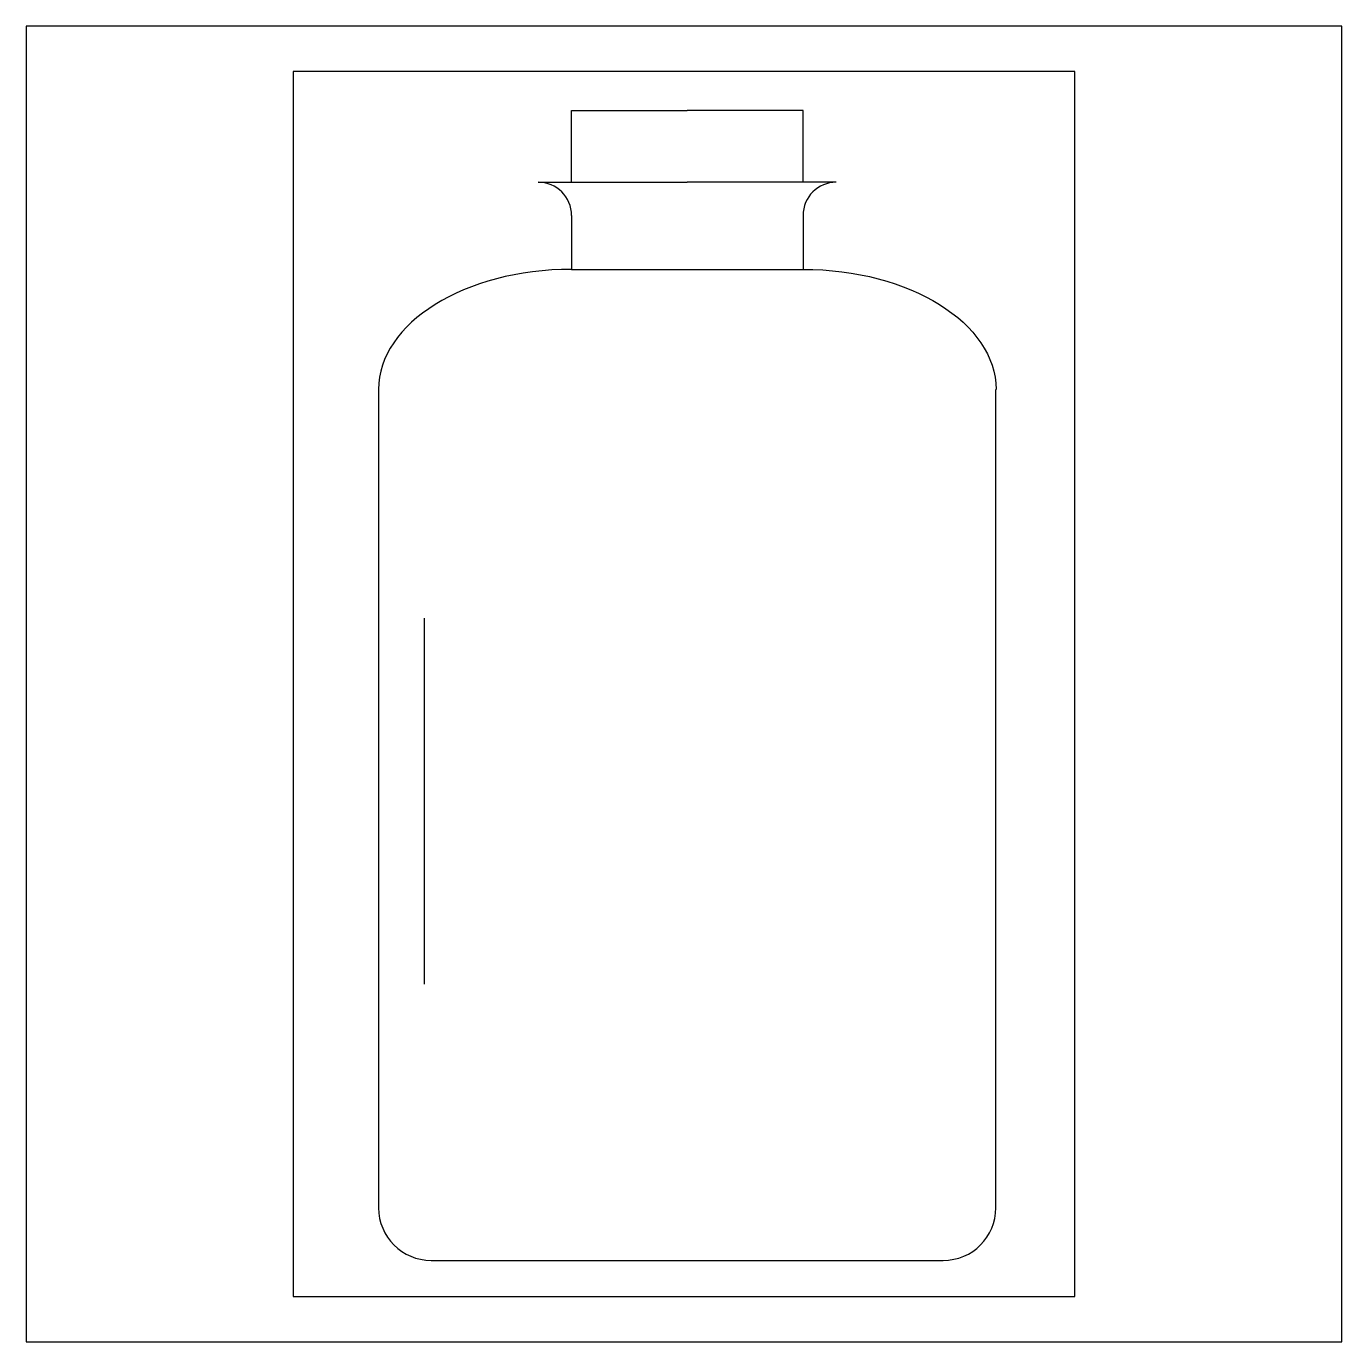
# Model space of a CAD drawing. Header units: millimetres. Extents: x 0 to 1000, y 0 to 1000.
import ezdxf

# ---------------------------------------------------------------- set-up
doc = ezdxf.new("R2010")
doc.units = ezdxf.units.MM
doc.layers.get('0').update_dxf_attribs({"color": 2})
doc.layers.add('1', color=1, linetype='Continuous')
doc.layers.add('3', color=7, linetype='Continuous')

msp = doc.modelspace()

# ---------------------------------------------------------------- linework, layer by layer
at = {"color": 2}
msp.add_lwpolyline([(0, 0), (1000, 0), (1000, 1000), (0, 1000)], close=True, dxfattribs=at)
at = {"layer": '1', "color": 1}
for p, q in [((797.1, 965.7), (202.9, 965.7)), ((202.9, 965.7), (202.9, 34.3)), ((797.1, 34.3), (797.1, 965.7)), ((202.9, 34.3), (797.1, 34.3))]:
    msp.add_line(p, q, dxfattribs=at)
at = {"layer": '3'}
for p, q in [((414.5, 936), (502.5, 936)), ((414.5, 881.6), (414.5, 936)), ((590.5, 936), (502.5, 936)), ((590.5, 881.6), (590.5, 936)), ((389.2, 881.6), (502.5, 881.6)), ((615.8, 881.6), (502.5, 881.6)), ((414.5, 856.2), (414.5, 815.2)), ((590.5, 856.2), (590.5, 815.2)), ((414.5, 815.2), (590.5, 815.2)), ((267.8, 723.9), (267.8, 101.8)), ((737.1, 101.8), (737.1, 723.9)), ((302.4, 550.1), (302.4, 271.7)), ((307.8, 61.8), (697.1, 61.8))]:
    msp.add_line(p, q, dxfattribs=at)
for centre, radius, start, end in [((389.2, 856.2), 25.3, 0, 90), ((615.8, 856.2), 25.3, 90, 180), ((307.8, 101.8), 40, 180, 270), ((697.1, 101.8), 40, 270, 0)]:
    msp.add_arc(centre, radius, start, end, dxfattribs=at)
msp.add_ellipse((414.5, 723.9), major_axis=(146.7, 0), ratio=0.62249, start_param=1.5708, end_param=3.14159, dxfattribs=at)
at = {"layer": '3', "extrusion": (0, 0, -1)}
msp.add_ellipse((590.5, 723.9), major_axis=(-146.7, 0), ratio=0.62249, start_param=1.5708, end_param=3.14159, dxfattribs=at)

doc.saveas('drawing.dxf')
